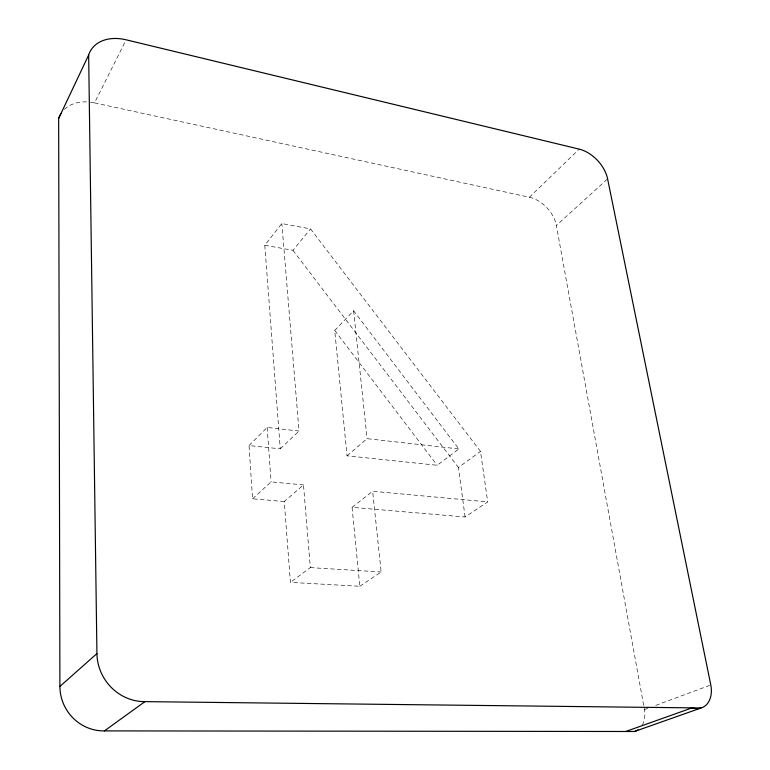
<?xml version="1.0" encoding="UTF-8"?>
<svg xmlns="http://www.w3.org/2000/svg" width="770" height="770" viewBox="0 0 770 770"><rect width="100%" height="100%" fill="white"/><g stroke="black" fill="none" stroke-linecap="round" stroke-linejoin="round"><path stroke-width="0.58" stroke-dasharray="3.85 2.89" d="M90.485 102.198A39.299 29.289 30.1 0 1 94.508 102.891L125.587 40.877M284.274 501.53L252.55 498.816L249.047 445.561L280.261 448.833L264.784 245.274L281.839 223.541L310.531 228.921L480.49 451.374L487.699 501.896L465.109 517.007L352.083 507.334L359.831 586.268L290.425 582.389L284.274 501.53L303.486 484.888L310.329 567.606L290.425 582.389M264.784 245.274L292.947 250.308L310.531 228.921M334.719 330.426L353.613 310.791L458.862 448.949L437.168 465.272L347.029 455.821L334.719 330.426L437.168 465.272M249.047 445.561L267.161 427.466L299.02 431.036L281.839 223.541M94.508 102.891L529.375 197.245L579.223 149.13M280.261 448.833L299.02 431.036M252.55 498.816L271.088 481.895L303.486 484.888M642.257 725.071A23.803 17.546 66 0 0 644.442 709.584L556.354 225.466L607.607 178.9M347.029 455.821L367.097 438.669L458.862 448.949M352.083 507.334L372.642 491.27L487.699 501.896M465.109 517.007L458.439 467.496L480.49 451.374M359.831 586.268L381.15 571.985L372.642 491.27M644.442 709.584L647.82 708.333M655.693 705.407L709.671 685.396M310.329 567.606L381.15 571.985M292.947 250.308L458.439 467.496M353.613 310.791L367.097 438.669M267.161 427.466L271.088 481.895M529.375 197.245A27.864 18.923 47.2 0 1 556.354 225.466M64.382 109.369A39.299 29.289 30.1 0 1 89.484 102.083"/><path stroke-width="1.16" d="M104.422 730.894L144.933 701.634L701.095 707.967L634.49 731.5L104.422 730.894A43.582 42.013 60.4 0 1 59.906 686.426L58.655 118.474L88.656 54.978A41.849 29.992 31.4 0 1 126.126 39.809L579.223 149.13A29.366 19.019 47.2 0 1 607.607 178.9L710.797 684.982A25.343 17.96 64.7 0 1 703.135 707.168L700.613 708.159A25.343 17.96 64.7 0 1 692.076 707.871L625.769 731.49M59.906 686.426L96.933 653.566L88.656 54.978M634.49 731.5L636.482 730.72A23.803 17.546 66 0 0 637.993 729.806M144.933 701.634A46.98 44.246 56 0 1 96.933 653.566M58.655 118.474A39.299 29.289 30.1 0 1 60.955 113.565"/></g></svg>
